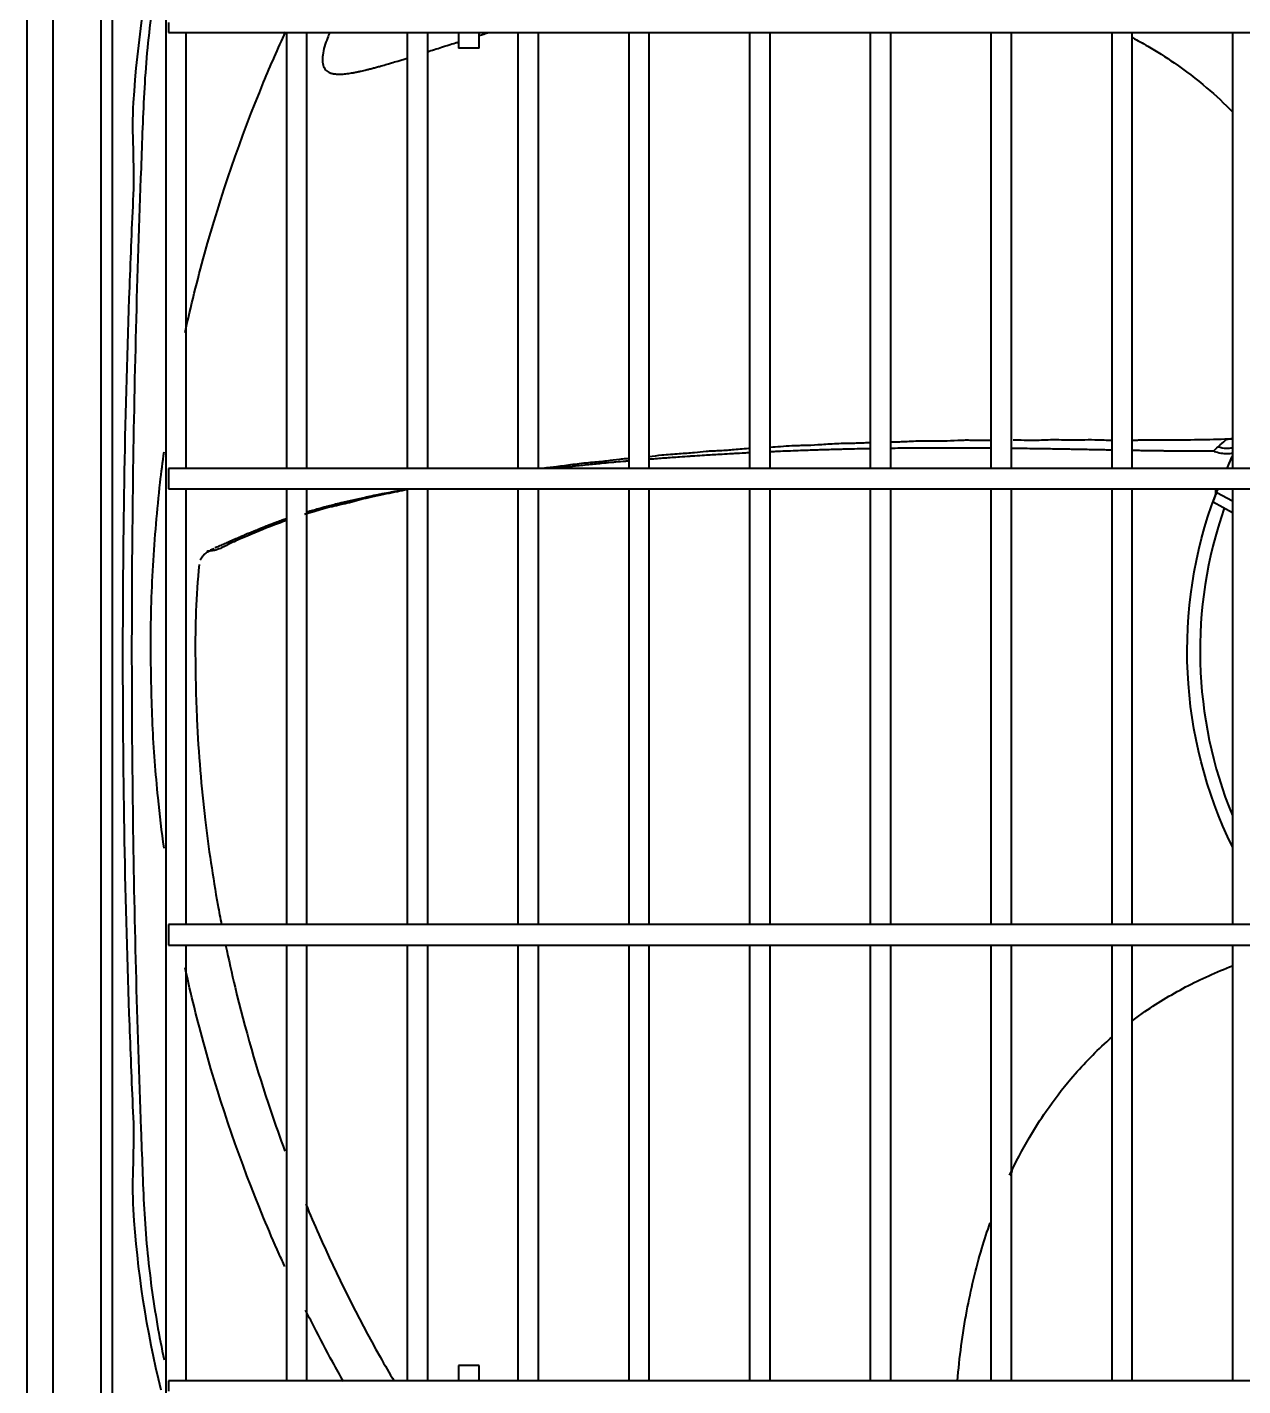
# Model space of a CAD drawing. Extents: x 58467 to 79089, y -33726 to -17391.
# Drawn here: x 72275.3 to 72298.95, y -19302.1 to -19275.66 of the extents above; entities that cross this region are included whole.
import ezdxf

# ---------------------------------------------------------------- set-up
doc = ezdxf.new("R2010")
doc.units = 0
doc.header["$LTSCALE"] = 100
doc.layers.add('+ENTE-ST-DOSEME USTU KONDDRENAJ', color=110, linetype='DOSEMEUSTUKONDENSDRENAJ_LINE', lineweight=40)
doc.linetypes.add('DOSEMEUSTUKONDENSDRENAJ_LINE', pattern='A,300,-40,["CD",Standard,S=15,R=0,X=-35,Y=-7.5],0', length=340)

# ---------------------------------------------------------------- blocks, each defined once
blk = doc.blocks.new('2 KAT SOL')
at = {"color": 3}
for p, q in [((54063.101, -32027.009, -3.539), (54063.101, -31959.004, -3.539)), ((54063.601, -31959.004, -3.539), (54063.601, -32027.009, -3.539)), ((54064.542, -32014.495, -3.539), (54064.542, -31965.44, -3.539)), ((54064.754, -31965.592, -3.539), (54064.754, -32014.343, -3.539)), ((54065.797, -31967.271, -3.539), (54065.797, -32012.664, -3.539)), ((54065.854, -31976.65, -3.539), (54065.854, -31976.849, -3.539)), ((54065.854, -31976.849, -3.539), (54184.216, -31976.849, -3.539)), ((54066.197, -31985.329, -3.539), (54066.197, -31976.85, -3.539)), ((54068.146, -31976.85, -3.539), (54068.146, -31985.329, -3.539)), ((54068.546, -31985.329, -3.539), (54068.546, -31976.85, -3.539)), ((54070.496, -31976.85, -3.539), (54070.496, -31985.328, -3.539)), ((54070.496, -31976.85, -3.539), (54070.496, -31985.328, -3.539)), ((54070.896, -31985.328, -3.539), (54070.896, -31976.85, -3.539)), ((54071.495, -31976.849, -3.539), (54071.495, -31977.149, -3.539)), ((54071.895, -31977.149, -3.539), (54071.895, -31976.849, -3.539)), ((54072.653, -31976.85, -3.539), (54072.653, -31985.329, -3.539)), ((54073.053, -31985.329, -3.539), (54073.053, -31976.85, -3.539)), ((54074.809, -31976.85, -3.539), (54074.809, -31985.329, -3.539)), ((54075.209, -31985.329, -3.539), (54075.209, -31976.85, -3.539)), ((54077.159, -31976.85, -3.539), (54077.159, -31985.329, -3.539)), ((54077.559, -31985.329, -3.539), (54077.559, -31976.85, -3.539)), ((54079.508, -31976.85, -3.539), (54079.508, -31985.329, -3.539)), ((54079.908, -31985.329, -3.539), (54079.908, -31976.85, -3.539)), ((54081.858, -31976.85, -3.539), (54081.858, -31985.329, -3.539)), ((54082.258, -31985.329, -3.539), (54082.258, -31976.85, -3.539)), ((54084.208, -31976.85, -3.539), (54084.208, -31985.329, -3.539)), ((54084.608, -31985.329, -3.539), (54084.608, -31976.85, -3.539)), ((54086.557, -31976.85, -3.539), (54086.557, -31985.329, -3.539)), ((54184.216, -31985.328, -3.539), (54065.854, -31985.328, -3.539)), ((54065.854, -31985.328, -3.539), (54065.854, -31985.528, -3.539)), ((54065.854, -31985.528, -3.539), (54065.854, -31985.728, -3.539)), ((54065.854, -31985.728, -3.539), (54184.216, -31985.728, -3.539)), ((54066.197, -31994.207, -3.539), (54066.197, -31985.728, -3.539)), ((54068.146, -31985.728, -3.539), (54068.146, -31994.207, -3.539)), ((54068.546, -31994.207, -3.539), (54068.546, -31985.728, -3.539)), ((54070.496, -31985.728, -3.539), (54070.496, -31994.207, -3.539)), ((54070.896, -31994.207, -3.539), (54070.896, -31985.728, -3.539)), ((54072.653, -31985.729, -3.539), (54072.653, -31994.206, -3.539)), ((54073.053, -31994.206, -3.539), (54073.053, -31985.729, -3.539)), ((54074.809, -31985.729, -3.539), (54074.809, -31994.206, -3.539)), ((54075.209, -31994.206, -3.539), (54075.209, -31985.729, -3.539)), ((54077.159, -31985.729, -3.539), (54077.159, -31994.206, -3.539)), ((54077.559, -31994.206, -3.539), (54077.559, -31985.729, -3.539)), ((54079.508, -31985.729, -3.539), (54079.508, -31994.206, -3.539)), ((54079.908, -31994.206, -3.539), (54079.908, -31985.729, -3.539)), ((54081.858, -31985.729, -3.539), (54081.858, -31994.206, -3.539)), ((54082.258, -31994.206, -3.539), (54082.258, -31985.729, -3.539)), ((54084.208, -31985.729, -3.539), (54084.208, -31994.206, -3.539)), ((54084.608, -31994.206, -3.539), (54084.608, -31985.729, -3.539)), ((54086.557, -31985.729, -3.539), (54086.557, -31994.206, -3.539)), ((54086.557, -31986.191, -3.539), (54086.183, -31985.985, -3.539)), ((54086.253, -31985.796, -3.539), (54086.557, -31985.963, -3.539)), ((54184.216, -31994.207, -3.539), (54065.854, -31994.207, -3.539)), ((54065.854, -31994.207, -3.539), (54065.854, -31994.407, -3.539)), ((54065.854, -31994.407, -3.539), (54065.854, -31994.607, -3.539)), ((54065.854, -31994.607, -3.539), (54184.216, -31994.607, -3.539)), ((54066.197, -32003.085, -3.539), (54066.197, -31994.606, -3.539)), ((54068.146, -31994.606, -3.539), (54068.146, -32003.085, -3.539)), ((54068.546, -32003.085, -3.539), (54068.546, -31994.606, -3.539)), ((54070.496, -31994.607, -3.539), (54070.496, -32003.085, -3.539)), ((54070.896, -32003.085, -3.539), (54070.896, -31994.607, -3.539)), ((54072.653, -31994.606, -3.539), (54072.653, -32003.085, -3.539)), ((54073.053, -32003.085, -3.539), (54073.053, -31994.606, -3.539)), ((54074.809, -31994.606, -3.539), (54074.809, -32003.085, -3.539)), ((54075.209, -32003.085, -3.539), (54075.209, -31994.606, -3.539)), ((54077.159, -31994.606, -3.539), (54077.159, -32003.085, -3.539)), ((54077.559, -32003.085, -3.539), (54077.559, -31994.606, -3.539)), ((54079.508, -31994.606, -3.539), (54079.508, -32003.085, -3.539)), ((54079.908, -32003.085, -3.539), (54079.908, -31994.606, -3.539)), ((54081.858, -31994.606, -3.539), (54081.858, -32003.085, -3.539)), ((54082.258, -32003.085, -3.539), (54082.258, -31994.606, -3.539)), ((54084.208, -31994.606, -3.539), (54084.208, -32003.085, -3.539)), ((54084.608, -32003.085, -3.539), (54084.608, -31994.606, -3.539)), ((54086.557, -31994.606, -3.539), (54086.557, -32003.085, -3.539)), ((54071.496, -32002.785, -3.539), (54071.496, -32003.085, -3.539)), ((54071.896, -32002.785, -3.539), (54071.496, -32002.785, -3.539)), ((54071.896, -32003.085, -3.539), (54071.896, -32002.785, -3.539)), ((54184.216, -32003.085, -3.539), (54065.854, -32003.085, -3.539)), ((54065.854, -32003.085, -3.539), (54065.854, -32003.285, -3.539))]:
    blk.add_line(p, q, dxfattribs=at)
for radius, start, end in [(8.691, 154.1151, 155.8497), (8.449, 160.7868, 202.2588)]:
    blk.add_arc((54094.376, -31988.884, -3.539), radius, start, end, dxfattribs=at)
at = {"color": 3, "extrusion": (0, 0, -1)}
blk.add_arc((-54094.376, -31988.884, 3.539), 8.699, 334.013, 20.4357, dxfattribs=at)
at = {"color": 3}
for centre, major_axis, ratio, start_param, end_param in [((54086.23, -31984.612, -3.539), (0.443, -0.232), 0.512974, -1.203049, -0.512348), ((54085.757, -31985.672, -3.539), (0.468, -0.175), 0.588101, 0, 0.392495)]:
    blk.add_ellipse(centre, major_axis=major_axis, ratio=ratio, start_param=start_param, end_param=end_param, dxfattribs=at)
for points, knots in [([(54064.966, -31988.984, -3.539), (54064.966, -31986.586, -3.539), (54065.009, -31984.19, -3.539), (54065.119, -31981.197, -3.539), (54065.144, -31980.599, -3.539), (54065.199, -31979.405, -3.539), (54065.135, -31978.807, -3.539), (54065.246, -31977.021, -3.539), (54065.425, -31975.852, -3.539), (54065.711, -31974.706, -3.539)], [0, 0, 0, 0, 0.5, 0.5, 0.625, 0.625, 0.75, 0.75, 1, 1, 1, 1]), ([(54065.727, -31975.239, -3.539), (54065.652, -31975.612, -3.539), (54065.588, -31975.989, -3.539), (54065.463, -31976.883, -3.539), (54065.412, -31977.403, -3.539), (54065.353, -31978.444, -3.539), (54065.337, -31978.965, -3.539), (54065.277, -31980.527, -3.539), (54065.243, -31981.569, -3.539), (54065.163, -31984.695, -3.539), (54065.135, -31986.779, -3.539), (54065.135, -31988.864, -3.539)], [0, 0, 0, 0, 0.084354, 0.084354, 0.19881, 0.19881, 0.313265, 0.313265, 0.542177, 0.542177, 1, 1, 1, 1]), ([(54066.175, -31982.685, -3.539), (54066.287, -31982.173, -3.539), (54066.697, -31980.519, -3.539), (54067.369, -31978.566, -3.539), (54067.982, -31977.16, -3.539), (54068.131, -31976.836, -3.539)], [0, 0, 0, 0, 0.254796, 0.827092, 1, 1, 1, 1]), ([(54068.99, -31976.847, -3.539), (54068.975, -31976.883, -3.539), (54068.916, -31977.025, -3.539), (54068.853, -31977.219, -3.539), (54068.844, -31977.422, -3.539), (54068.868, -31977.513, -3.539), (54068.904, -31977.571, -3.539), (54068.948, -31977.614, -3.539), (54068.988, -31977.633, -3.539), (54069.019, -31977.64, -3.539)], [0, 0, 0, 0, 0.125875, 0.501642, 0.656556, 0.790033, 0.847053, 0.89779, 1, 1, 1, 1]), ([(54070.907, -31977.216, -3.539), (54070.913, -31977.215, -3.539), (54070.964, -31977.198, -3.539), (54071.061, -31977.167, -3.539), (54071.187, -31977.127, -3.539), (54071.311, -31977.088, -3.539), (54071.409, -31977.057, -3.539), (54071.476, -31977.036, -3.539), (54071.495, -31977.03, -3.539)], [0, 0, 0, 0, 0.02815, 0.268086, 0.508023, 0.66798, 0.907917, 1, 1, 1, 1]), ([(54071.895, -31976.906, -3.539), (54071.926, -31976.896, -3.539), (54071.992, -31976.876, -3.539), (54072.059, -31976.855, -3.539), (54072.096, -31976.844, -3.539), (54072.097, -31976.844, -3.539)], [0, 0, 0, 0, 0.464341, 0.973106, 1, 1, 1, 1]), ([(54084.614, -31976.947, -3.539), (54084.713, -31977.001, -3.539), (54084.989, -31977.155, -3.539), (54085.479, -31977.466, -3.539), (54086.037, -31977.891, -3.539), (54086.403, -31978.231, -3.539), (54086.567, -31978.398, -3.539)], [0, 0, 0, 0, 0.139399, 0.390327, 0.714739, 1, 1, 1, 1]), ([(54071.895, -31977.149, -3.539), (54071.895, -31977.149, -3.539), (54071.894, -31977.149, -3.539), (54071.885, -31977.149, -3.539), (54071.876, -31977.149, -3.539), (54071.852, -31977.149, -3.539), (54071.836, -31977.149, -3.539), (54071.801, -31977.149, -3.539), (54071.781, -31977.149, -3.539), (54071.738, -31977.149, -3.539), (54071.716, -31977.149, -3.539), (54071.671, -31977.149, -3.539), (54071.648, -31977.149, -3.539), (54071.606, -31977.149, -3.539), (54071.586, -31977.149, -3.539), (54071.552, -31977.149, -3.539), (54071.536, -31977.149, -3.539), (54071.513, -31977.149, -3.539), (54071.505, -31977.149, -3.539), (54071.497, -31977.149, -3.539), (54071.495, -31977.149, -3.539), (54071.495, -31977.149, -3.539)], [0, 0, 0, 0, 0.072796, 0.072796, 0.180355, 0.180355, 0.287914, 0.287914, 0.395473, 0.395473, 0.503031, 0.503031, 0.61059, 0.61059, 0.718149, 0.718149, 0.825708, 0.825708, 0.933267, 0.933267, 1, 1, 1, 1]), ([(54069.007, -31977.636, -3.539), (54069.021, -31977.641, -3.539), (54069.047, -31977.647, -3.539), (54069.077, -31977.652, -3.539), (54069.123, -31977.657, -3.539), (54069.159, -31977.658, -3.539), (54069.203, -31977.658, -3.539), (54069.254, -31977.655, -3.539), (54069.3, -31977.65, -3.539), (54069.36, -31977.643, -3.539), (54069.411, -31977.635, -3.539), (54069.475, -31977.623, -3.539), (54069.535, -31977.611, -3.539), (54069.612, -31977.595, -3.539), (54069.69, -31977.576, -3.539), (54069.771, -31977.556, -3.539), (54069.844, -31977.537, -3.539), (54069.918, -31977.517, -3.539), (54070.006, -31977.493, -3.539), (54070.097, -31977.467, -3.539), (54070.203, -31977.435, -3.539), (54070.298, -31977.407, -3.539), (54070.396, -31977.377, -3.539), (54070.457, -31977.358, -3.539), (54070.49, -31977.348, -3.539), (54070.495, -31977.346, -3.539)], [0, 0, 0, 0, 0.061068, 0.102482, 0.143896, 0.18531, 0.226724, 0.268138, 0.309552, 0.350965, 0.392379, 0.433793, 0.475207, 0.516621, 0.578742, 0.620156, 0.66157, 0.702984, 0.744398, 0.806519, 0.847933, 0.910054, 0.951468, 0.992881, 1, 1, 1, 1]), ([(54077.158, -31984.941, -3.539), (54077.152, -31984.941, -3.539), (54077.03, -31984.95, -3.539), (54076.828, -31984.971, -3.539), (54076.614, -31984.986, -3.539), (54076.44, -31984.993, -3.539), (54076.277, -31985.001, -3.539), (54076.066, -31985.029, -3.539), (54075.834, -31985.044, -3.539), (54075.616, -31985.058, -3.539), (54075.413, -31985.077, -3.539), (54075.283, -31985.093, -3.539), (54075.206, -31985.102, -3.539)], [0, 0, 0, 0, 0.008799, 0.183646, 0.34505, 0.408603, 0.460825, 0.566791, 0.701254, 0.778856, 0.862109, 1, 1, 1, 1]), ([(54079.508, -31984.828, -3.539), (54079.49, -31984.83, -3.539), (54079.377, -31984.838, -3.539), (54079.205, -31984.842, -3.539), (54078.985, -31984.844, -3.539), (54078.745, -31984.854, -3.539), (54078.493, -31984.874, -3.539), (54078.278, -31984.885, -3.539), (54078.105, -31984.887, -3.539), (54077.948, -31984.891, -3.539), (54077.769, -31984.91, -3.539), (54077.627, -31984.918, -3.539), (54077.559, -31984.921, -3.539)], [0, 0, 0, 0, 0.026236, 0.165323, 0.245888, 0.332132, 0.514466, 0.68062, 0.745287, 0.79789, 0.90324, 1, 1, 1, 1]), ([(54079.506, -31984.946, -3.539), (54079.455, -31984.947, -3.539), (54079.37, -31984.949, -3.539), (54079.219, -31984.952, -3.539), (54079.084, -31984.955, -3.539), (54078.914, -31984.959, -3.539), (54078.763, -31984.963, -3.539), (54078.597, -31984.968, -3.539), (54078.449, -31984.973, -3.539), (54078.302, -31984.978, -3.539), (54078.138, -31984.984, -3.539), (54077.991, -31984.989, -3.539), (54077.827, -31984.996, -3.539), (54077.694, -31985.001, -3.539), (54077.594, -31985.006, -3.539), (54077.559, -31985.007, -3.539)], [0, 0, 0, 0, 0.079108, 0.130174, 0.232307, 0.283373, 0.385506, 0.462105, 0.538704, 0.615303, 0.691903, 0.794035, 0.845101, 0.947234, 1, 1, 1, 1]), ([(54081.852, -31984.783, -3.539), (54081.824, -31984.784, -3.539), (54081.693, -31984.787, -3.539), (54081.552, -31984.785, -3.539), (54081.39, -31984.782, -3.539), (54081.307, -31984.783, -3.539), (54081.154, -31984.792, -3.539), (54080.976, -31984.8, -3.539), (54080.759, -31984.796, -3.539), (54080.506, -31984.795, -3.539), (54080.22, -31984.81, -3.539), (54080.023, -31984.818, -3.539), (54079.915, -31984.819, -3.539), (54079.909, -31984.819, -3.539)], [0, 0, 0, 0, 0.047203, 0.219949, 0.250675, 0.278328, 0.333689, 0.467407, 0.546264, 0.63201, 0.815334, 0.990362, 1, 1, 1, 1]), ([(54081.86, -31984.936, -3.539), (54081.848, -31984.936, -3.539), (54081.804, -31984.936, -3.539), (54081.711, -31984.935, -3.539), (54081.581, -31984.934, -3.539), (54081.435, -31984.933, -3.539), (54081.289, -31984.933, -3.539), (54081.142, -31984.933, -3.539), (54080.995, -31984.933, -3.539), (54080.861, -31984.933, -3.539), (54080.71, -31984.933, -3.539), (54080.574, -31984.934, -3.539), (54080.406, -31984.935, -3.539), (54080.274, -31984.936, -3.539), (54080.109, -31984.937, -3.539), (54080, -31984.939, -3.539), (54079.923, -31984.94, -3.539), (54079.911, -31984.94, -3.539)], [0, 0, 0, 0, 0.018658, 0.069393, 0.145495, 0.221596, 0.297698, 0.3738, 0.449902, 0.526003, 0.576738, 0.678207, 0.728941, 0.83041, 0.881145, 0.982614, 1, 1, 1, 1]), ([(54084.211, -31984.973, -3.539), (54084.166, -31984.972, -3.539), (54084.074, -31984.971, -3.539), (54083.948, -31984.968, -3.539), (54083.822, -31984.966, -3.539), (54083.696, -31984.963, -3.539), (54083.572, -31984.961, -3.539), (54083.447, -31984.959, -3.539), (54083.322, -31984.956, -3.539), (54083.197, -31984.954, -3.539), (54083.072, -31984.952, -3.539), (54082.946, -31984.95, -3.539), (54082.82, -31984.948, -3.539), (54082.677, -31984.946, -3.539), (54082.547, -31984.944, -3.539), (54082.399, -31984.942, -3.539), (54082.313, -31984.94, -3.539), (54082.26, -31984.94, -3.539), (54082.257, -31984.94, -3.539)], [0, 0, 0, 0, 0.071605, 0.144526, 0.19314, 0.266061, 0.338983, 0.387597, 0.460518, 0.533439, 0.582053, 0.654974, 0.727896, 0.77651, 0.873738, 0.922352, 0.995273, 1, 1, 1, 1]), ([(54084.209, -31984.789, -3.539), (54084.196, -31984.789, -3.539), (54084.088, -31984.783, -3.539), (54083.78, -31984.771, -3.539), (54083.471, -31984.782, -3.539), (54083.224, -31984.777, -3.539), (54083.099, -31984.774, -3.539), (54082.917, -31984.776, -3.539), (54082.721, -31984.793, -3.539), (54082.47, -31984.781, -3.539), (54082.341, -31984.778, -3.539), (54082.291, -31984.777, -3.539)], [0, 0, 0, 0, 0.020061, 0.161151, 0.438961, 0.54767, 0.590018, 0.628584, 0.811988, 0.925322, 1, 1, 1, 1]), ([(54086.189, -31984.995, -3.539), (54086.173, -31984.995, -3.539), (54086.131, -31984.995, -3.539), (54086.047, -31984.996, -3.539), (54085.955, -31984.996, -3.539), (54085.861, -31984.996, -3.539), (54085.777, -31984.996, -3.539), (54085.696, -31984.995, -3.539), (54085.6, -31984.994, -3.539), (54085.5, -31984.994, -3.539), (54085.388, -31984.993, -3.539), (54085.29, -31984.991, -3.539), (54085.183, -31984.99, -3.539), (54085.083, -31984.989, -3.539), (54084.982, -31984.987, -3.539), (54084.867, -31984.985, -3.539), (54084.765, -31984.984, -3.539), (54084.672, -31984.982, -3.539), (54084.623, -31984.981, -3.539), (54084.603, -31984.981, -3.539)], [0, 0, 0, 0, 0.033268, 0.086429, 0.166172, 0.219334, 0.272495, 0.325657, 0.378819, 0.458561, 0.511723, 0.591466, 0.644627, 0.697789, 0.777532, 0.830693, 0.910436, 0.963598, 1, 1, 1, 1]), ([(54086.555, -31984.757, -3.539), (54086.36, -31984.764, -3.539), (54085.963, -31984.775, -3.539), (54085.541, -31984.779, -3.539), (54085.256, -31984.78, -3.539), (54085.133, -31984.779, -3.539), (54085.002, -31984.781, -3.539), (54084.893, -31984.778, -3.539), (54084.792, -31984.779, -3.539), (54084.699, -31984.783, -3.539), (54084.638, -31984.787, -3.539), (54084.604, -31984.789, -3.539)], [0, 0, 0, 0, 0.295836, 0.599217, 0.63578, 0.724251, 0.792145, 0.857546, 0.898871, 0.942551, 1, 1, 1, 1]), ([(54086.189, -31984.995, -3.539), (54086.189, -31984.995, -3.539), (54086.189, -31984.995, -3.539), (54086.217, -31984.964, -3.539), (54086.248, -31984.935, -3.539), (54086.278, -31984.908, -3.539)], [0, 0, 0, 0, 0.000046, 0.000046, 1, 1, 1, 1]), ([(54086.278, -31984.908, -3.539), (54086.33, -31984.861, -3.539), (54086.38, -31984.817, -3.539), (54086.436, -31984.774, -3.539), (54086.446, -31984.764, -3.539), (54086.443, -31984.762, -3.539)], [0, 0, 0, 0, 0.677972, 0.677972, 1, 1, 1, 1]), ([(54086.558, -31984.747, -3.539), (54086.518, -31984.761, -3.539), (54086.476, -31984.769, -3.539), (54086.434, -31984.763, -3.539), (54086.432, -31984.763, -3.539)], [0, 0, 0, 0, 0.962907, 1, 1, 1, 1]), ([(54065.506, -31988.864, -3.539), (54065.508, -31988.589, -3.539), (54065.513, -31988.041, -3.539), (54065.549, -31987.222, -3.539), (54065.607, -31986.41, -3.539), (54065.68, -31985.672, -3.539), (54065.738, -31985.205, -3.539), (54065.765, -31985.006, -3.539)], [0, 0, 0, 0, 0.213165, 0.424969, 0.635409, 0.844484, 1, 1, 1, 1]), ([(54074.811, -31985.137, -3.539), (54074.79, -31985.139, -3.539), (54074.733, -31985.143, -3.539), (54074.584, -31985.157, -3.539), (54074.367, -31985.192, -3.539), (54074.111, -31985.211, -3.539), (54073.884, -31985.234, -3.539), (54073.654, -31985.264, -3.539), (54073.427, -31985.298, -3.539), (54073.237, -31985.317, -3.539), (54073.134, -31985.328, -3.539)], [0, 0, 0, 0, 0.037568, 0.099793, 0.235444, 0.406173, 0.503648, 0.608785, 0.82508, 1, 1, 1, 1]), ([(54074.812, -31985.186, -3.539), (54074.789, -31985.188, -3.539), (54074.704, -31985.195, -3.539), (54074.588, -31985.205, -3.539), (54074.431, -31985.22, -3.539), (54074.289, -31985.233, -3.539), (54074.13, -31985.248, -3.539), (54073.987, -31985.262, -3.539), (54073.845, -31985.277, -3.539), (54073.69, -31985.293, -3.539), (54073.551, -31985.308, -3.539), (54073.439, -31985.32, -3.539), (54073.388, -31985.325, -3.539), (54073.367, -31985.328, -3.539)], [0, 0, 0, 0, 0.045948, 0.175933, 0.240925, 0.370909, 0.468398, 0.565886, 0.663374, 0.760863, 0.890847, 0.955839, 1, 1, 1, 1]), ([(54077.149, -31985.027, -3.539), (54077.12, -31985.028, -3.539), (54077.025, -31985.033, -3.539), (54076.9, -31985.04, -3.539), (54076.738, -31985.049, -3.539), (54076.593, -31985.057, -3.539), (54076.431, -31985.067, -3.539), (54076.27, -31985.077, -3.539), (54076.125, -31985.086, -3.539), (54075.963, -31985.097, -3.539), (54075.816, -31985.107, -3.539), (54075.652, -31985.119, -3.539), (54075.505, -31985.13, -3.539), (54075.36, -31985.141, -3.539), (54075.264, -31985.148, -3.539), (54075.215, -31985.152, -3.539), (54075.214, -31985.152, -3.539)], [0, 0, 0, 0, 0.043677, 0.144139, 0.194371, 0.294833, 0.370179, 0.445526, 0.545988, 0.596219, 0.696681, 0.772028, 0.847375, 0.922721, 0.998068, 1, 1, 1, 1]), ([(54086.202, -31984.997, -3.539), (54086.293, -31985.026, -3.539), (54086.378, -31985.042, -3.539), (54086.493, -31985.042, -3.539), (54086.532, -31985.036, -3.539), (54086.56, -31985.023, -3.539)], [0, 0, 0, 0, 0.604116, 0.604116, 1, 1, 1, 1]), ([(54070.492, -31985.745, -3.539), (54070.426, -31985.758, -3.539), (54070.211, -31985.804, -3.539), (54070, -31985.843, -3.539), (54069.649, -31985.92, -3.539), (54069.445, -31985.984, -3.539), (54069.208, -31986.035, -3.539), (54069.028, -31986.075, -3.539), (54068.846, -31986.122, -3.539), (54068.699, -31986.165, -3.539), (54068.604, -31986.193, -3.539), (54068.544, -31986.211, -3.539), (54068.513, -31986.221, -3.539), (54068.497, -31986.226, -3.539)], [0, 0, 0, 0, 0.098734, 0.346332, 0.396322, 0.571696, 0.645977, 0.72631, 0.812723, 0.903867, 0.955533, 0.977657, 1, 1, 1, 1]), ([(54070.49, -31985.736, -3.539), (54070.467, -31985.74, -3.539), (54070.389, -31985.754, -3.539), (54070.284, -31985.774, -3.539), (54070.147, -31985.8, -3.539), (54070.038, -31985.821, -3.539), (54069.903, -31985.848, -3.539), (54069.795, -31985.87, -3.539), (54069.675, -31985.896, -3.539), (54069.569, -31985.919, -3.539), (54069.45, -31985.946, -3.539), (54069.331, -31985.973, -3.539), (54069.226, -31985.998, -3.539), (54069.121, -31986.024, -3.539), (54069.017, -31986.05, -3.539), (54068.914, -31986.077, -3.539), (54068.812, -31986.105, -3.539), (54068.712, -31986.132, -3.539), (54068.619, -31986.159, -3.539), (54068.565, -31986.175, -3.539), (54068.546, -31986.181, -3.539)], [0, 0, 0, 0, 0.032531, 0.11396, 0.154675, 0.236104, 0.276818, 0.358248, 0.398962, 0.460034, 0.521106, 0.582177, 0.643249, 0.683964, 0.745036, 0.806107, 0.846822, 0.907894, 0.968965, 1, 1, 1, 1]), ([(54086.183, -31985.985, -3.539), (54086.183, -31985.985, -3.539), (54086.184, -31985.982, -3.539), (54086.189, -31985.968, -3.539), (54086.193, -31985.958, -3.539), (54086.202, -31985.931, -3.539), (54086.208, -31985.915, -3.539), (54086.221, -31985.88, -3.539), (54086.228, -31985.86, -3.539), (54086.242, -31985.825, -3.539), (54086.247, -31985.81, -3.539), (54086.253, -31985.796, -3.539)], [0, 0, 0, 0, 0.211758, 0.211758, 0.423432, 0.423432, 0.636431, 0.636431, 0.852021, 0.852021, 1, 1, 1, 1]), ([(54068.146, -31986.31, -3.539), (54068.119, -31986.319, -3.539), (54068.057, -31986.341, -3.539), (54067.973, -31986.371, -3.539), (54067.894, -31986.401, -3.539), (54067.816, -31986.43, -3.539), (54067.739, -31986.46, -3.539), (54067.653, -31986.494, -3.539), (54067.579, -31986.524, -3.539), (54067.506, -31986.554, -3.539), (54067.446, -31986.58, -3.539), (54067.385, -31986.605, -3.539), (54067.317, -31986.634, -3.539), (54067.251, -31986.662, -3.539), (54067.185, -31986.691, -3.539), (54067.134, -31986.713, -3.539), (54067.078, -31986.737, -3.539), (54067.033, -31986.757, -3.539), (54066.979, -31986.78, -3.539), (54066.938, -31986.798, -3.539), (54066.891, -31986.819, -3.539), (54066.849, -31986.837, -3.539), (54066.814, -31986.852, -3.539), (54066.777, -31986.869, -3.539), (54066.761, -31986.875, -3.539), (54066.756, -31986.877, -3.539)], [0, 0, 0, 0, 0.047147, 0.107974, 0.148526, 0.189077, 0.249904, 0.290456, 0.351283, 0.391834, 0.432386, 0.472937, 0.513489, 0.574316, 0.614867, 0.655419, 0.69597, 0.736522, 0.777073, 0.817625, 0.858176, 0.898727, 0.939279, 0.97983, 1, 1, 1, 1]), ([(54068.147, -31986.344, -3.539), (54068.095, -31986.362, -3.539), (54067.837, -31986.455, -3.539), (54067.495, -31986.594, -3.539), (54067.137, -31986.75, -3.539), (54066.958, -31986.84, -3.539), (54066.846, -31986.893, -3.539), (54066.759, -31986.925, -3.539), (54066.666, -31986.934, -3.539), (54066.621, -31986.942, -3.539), (54066.602, -31986.945, -3.539)], [0, 0, 0, 0, 0.085996, 0.432677, 0.579521, 0.710147, 0.777201, 0.826739, 0.904569, 1, 1, 1, 1]), ([(54066.736, -31986.886, -3.539), (54066.704, -31986.904, -3.539), (54066.64, -31986.94, -3.539), (54066.566, -31986.98, -3.539), (54066.517, -31987.036, -3.539), (54066.483, -31987.087, -3.539), (54066.469, -31987.114, -3.539)], [0, 0, 0, 0, 0.181976, 0.413188, 0.708779, 1, 1, 1, 1]), ([(54066.448, -31987.2, -3.539), (54066.418, -31987.504, -3.539), (54066.375, -31988.096, -3.539), (54066.37, -31989.098, -3.539), (54066.393, -31990.131, -3.539), (54066.463, -31991.195, -3.539), (54066.584, -31992.4, -3.539), (54066.732, -31993.399, -3.539), (54066.859, -31994.08, -3.539), (54066.884, -31994.207, -3.539)], [0, 0, 0, 0, 0.125694, 0.246952, 0.424132, 0.567334, 0.705272, 0.945108, 1, 1, 1, 1]), ([(54065.135, -31988.864, -3.539), (54065.135, -31990.937, -3.539), (54065.162, -31993.009, -3.539), (54065.242, -31996.117, -3.539), (54065.275, -31997.153, -3.539), (54065.335, -31998.706, -3.539), (54065.351, -31999.224, -3.539), (54065.406, -32000.256, -3.539), (54065.455, -32000.769, -3.539), (54065.587, -32001.748, -3.539), (54065.668, -32002.215, -3.539), (54065.766, -32002.678, -3.539)], [0, 0, 0, 0, 0.44833, 0.44833, 0.672495, 0.672495, 0.784577, 0.784577, 0.89666, 0.89666, 1, 1, 1, 1]), ([(54065.765, -31992.72, -3.539), (54065.721, -31992.394, -3.539), (54065.627, -31991.593, -3.539), (54065.527, -31990.307, -3.539), (54065.513, -31989.347, -3.539), (54065.506, -31988.864, -3.539)], [0, 0, 0, 0, 0.254972, 0.625378, 1, 1, 1, 1]), ([(54065.711, -32003.262, -3.539), (54065.423, -32002.109, -3.539), (54065.245, -32000.937, -3.539), (54065.135, -31999.152, -3.539), (54065.199, -31998.556, -3.539), (54065.143, -31997.363, -3.539), (54065.119, -31996.766, -3.539), (54065.009, -31993.778, -3.539), (54064.966, -31991.38, -3.539), (54064.966, -31988.984, -3.539)], [0, 0, 0, 0, 0.25, 0.25, 0.375, 0.375, 0.5, 0.5, 1, 1, 1, 1]), ([(54066.964, -31994.606, -3.539), (54067.021, -31994.879, -3.539), (54067.262, -31995.953, -3.539), (54067.645, -31997.291, -3.539), (54068.022, -31998.356, -3.539), (54068.119, -31998.617, -3.539)], [0, 0, 0, 0, 0.204786, 0.80511, 1, 1, 1, 1]), ([(54084.601, -31996.082, -3.539), (54084.667, -31996.032, -3.539), (54085, -31995.789, -3.539), (54085.637, -31995.401, -3.539), (54086.245, -31995.129, -3.539), (54086.556, -31995.006, -3.539)], [0, 0, 0, 0, 0.112654, 0.555033, 1, 1, 1, 1]), ([(54068.117, -32000.861, -3.539), (54068.08, -32000.78, -3.539), (54067.938, -32000.466, -3.539), (54067.338, -31999.072, -3.539), (54066.699, -31997.215, -3.539), (54066.289, -31995.564, -3.539), (54066.176, -31995.047, -3.539)], [0, 0, 0, 0, 0.043362, 0.168663, 0.74173, 1, 1, 1, 1]), ([(54082.22, -31999.083, -3.539), (54082.337, -31998.834, -3.539), (54082.56, -31998.41, -3.539), (54082.958, -31997.782, -3.539), (54083.444, -31997.143, -3.539), (54083.89, -31996.681, -3.539), (54084.172, -31996.431, -3.539), (54084.203, -31996.404, -3.539)], [0, 0, 0, 0, 0.248237, 0.430741, 0.666692, 0.9639, 1, 1, 1, 1]), ([(54068.523, -31999.645, -3.539), (54068.605, -31999.843, -3.539), (54069.033, -32000.839, -3.539), (54069.608, -32001.99, -3.539), (54070.151, -32002.933, -3.539), (54070.243, -32003.09, -3.539)], [0, 0, 0, 0, 0.170646, 0.861893, 1, 1, 1, 1]), ([(54081.207, -32003.085, -3.539), (54081.244, -32002.629, -3.539), (54081.359, -32001.762, -3.539), (54081.602, -32000.737, -3.539), (54081.785, -32000.172, -3.539), (54081.843, -32000.007, -3.539)], [0, 0, 0, 0, 0.437836, 0.834264, 1, 1, 1, 1]), ([(54069.259, -32003.098, -3.539), (54069.188, -32002.972, -3.539), (54068.99, -32002.617, -3.539), (54068.744, -32002.152, -3.539), (54068.572, -32001.812, -3.539), (54068.52, -32001.706, -3.539)], [0, 0, 0, 0, 0.275017, 0.774969, 1, 1, 1, 1])]:
    blk.add_open_spline(points, degree=3, knots=knots, dxfattribs=at)
for points in [[(54086.202, -31984.997, -3.539), (54086.198, -31984.996, -3.539), (54086.193, -31984.996, -3.539), (54086.189, -31984.996, -3.539)], [(54086.557, -31985.081, -3.539), (54086.519, -31985.162, -3.539), (54086.482, -31985.245, -3.539), (54086.445, -31985.328, -3.539)], [(54086.272, -31985.728, -3.539), (54086.256, -31985.768, -3.539), (54086.24, -31985.807, -3.539), (54086.225, -31985.847, -3.539)], [(54082.253, -31999.094, -3.539), (54082.263, -31999.049, -3.539), (54082.272, -31999.003, -3.539), (54082.278, -31998.957, -3.539)]]:
    blk.add_open_spline(points, degree=3, dxfattribs=at)

msp = doc.modelspace()

# ---------------------------------------------------------------- block references
at = {"layer": '+ENTE-ST-DOSEME USTU KONDDRENAJ', "color": 3, "linetype": 'Continuous'}
msp.add_blockref('2 KAT SOL', (18212.194, 12701.082), dxfattribs=at)

doc.saveas('drawing.dxf')
